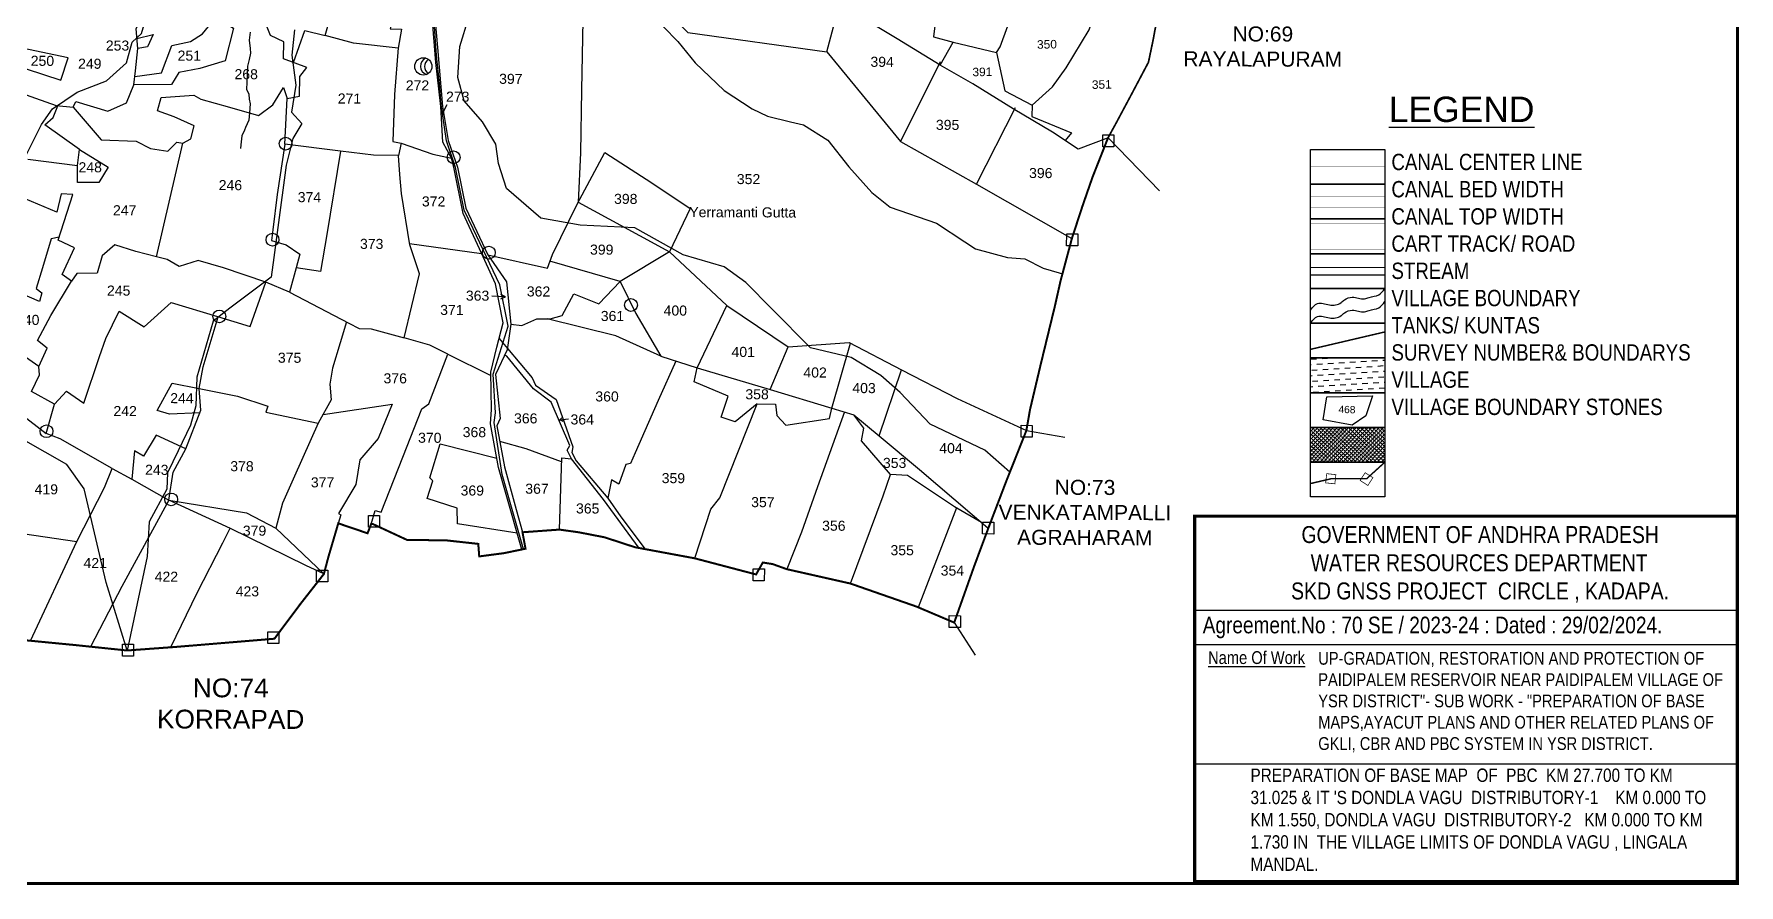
# Model space of a CAD drawing. Header units: millimetres. Extents: x 195514 to 200740, y 1600994 to 1606027.
# Drawn here: x 197362 to 200740, y 1600994 to 1602681 of the extents above; entities that cross this region are included whole.
import ezdxf
from ezdxf.enums import TextEntityAlignment as Align

# ---------------------------------------------------------------- set-up
doc = ezdxf.new("R2010")
doc.units = ezdxf.units.MM
doc.linetypes.add('ACAD_ISO02W100', pattern=[15, 12, -3])
doc.linetypes.add('HIDDEN2', pattern=[0.1875, 0.125, -0.0625])
for name, color, linetype in [('BOUNDRY STONES', 240, 'Continuous'), ('CANAL1', 7, 'Continuous'), ('DIMENSION', 1, 'Continuous'), ('FRAME 025', 7, 'Continuous'), ('PAPER SIZE', 5, 'Continuous'), ('PLOT NO', 7, 'Continuous'), ('PLOTS', 7, 'Continuous'), ('PLOTS NO', 7, 'Continuous'), ('ROADS', 1, 'Continuous'), ('STREAMS', 4, 'Continuous'), ('TABLE', 7, 'Continuous'), ('tank', 4, 'Continuous'), ('TITLEBLOCK', 7, 'Continuous'), ('VILLAGE', 7, 'Continuous'), ('VILLAGE BOUNDRY', 5, 'Continuous'), ('VILLAGE STONES', 240, 'Continuous'), ('wells', 7, 'Continuous')]:
    doc.layers.add(name, color=color, linetype=linetype)
doc.styles.add('A', font='arial.ttf')
doc.styles.add('ARIALN', font='ARIALN.TTF')
doc.styles.get("Standard").update_dxf_attribs({"font": 'arial.ttf'})
doc.linetypes.add('DOTS', pattern='A,1e-06,-3,["●",Standard,S=3,R=0,X=-1.25,Y=-1.25],-3', length=6.000001)

msp = doc.modelspace()

# ---------------------------------------------------------------- hatches: boundary and pattern name
at = {"layer": 'tank'}
h = msp.add_hatch(dxfattribs=at)
h.set_pattern_fill('DASH', color=256, scale=87.483662, angle=3.5405, style=0)
h.set_pattern_definition([(3.5405362, (-356872.482, 380103.782), (10.23927005, 11.58990176), [10.93545779, -10.93545779])])
h.paths.add_polyline_path([(199891.2, 1602038.7), (200038.1, 1602038.7), (200038.1, 1601969.8), (199891.2, 1601969.8)])
at = {"layer": 'VILLAGE', "linetype": 'Continuous'}
h = msp.add_hatch(dxfattribs=at)
h.set_pattern_fill('SACNCR', color=256, scale=58.759845, angle=1.5303, style=0)
h.set_pattern_definition([(46.53031993, (-356872.4823, 380103.7823), (-3.997901602, 3.789848172), []), (46.53031993, (-356868.5884, 380103.8863), (-3.997901602, 3.789848172), [0, -5.508735462])])
h.paths.add_polyline_path([(199891.2, 1601900.9), (200038.1, 1601900.9), (200038.1, 1601832), (199891.2, 1601832)])

# ---------------------------------------------------------------- linework, layer by layer
at = {"color": 5, "const_width": 5.6}
msp.add_lwpolyline([(195516.9, 1605567.9), (200737, 1605567.9), (200737, 1600997.2), (195516.9, 1600997.2)], close=True, dxfattribs=at)
at = {"layer": 'BOUNDRY STONES'}
for points in [[(199479.5, 1602480.8), (199501.6, 1602480.7), (199501.6, 1602457.4), (199479.5, 1602457.4)], [(199407.9, 1602284.7), (199430, 1602284.6), (199429.9, 1602261.2), (199407.8, 1602261.3)], [(199317.6, 1601905.3), (199339.7, 1601905.2), (199339.6, 1601881.8), (199317.5, 1601881.9)], [(198024.3, 1601726.8), (198046.4, 1601726.7), (198046.3, 1601703.4), (198024.2, 1601703.4)], [(199241.3, 1601713.3), (199263.4, 1601713.2), (199263.4, 1601689.8), (199241.3, 1601689.9)], [(198786.7, 1601620.6), (198808.8, 1601620.5), (198808.7, 1601597.2), (198786.6, 1601597.2)], [(197921.6, 1601618.5), (197943.7, 1601618.4), (197943.7, 1601595.1), (197921.6, 1601595.1)], [(199175.3, 1601528.1), (199197.4, 1601528), (199197.3, 1601504.6), (199175.2, 1601504.7)], [(197825, 1601496.1), (197847.1, 1601496.1), (197847, 1601472.7), (197824.9, 1601472.8)], [(197537, 1601471.4), (197559.1, 1601471.3), (197559, 1601447.9), (197536.9, 1601448)]]:
    msp.add_lwpolyline(points, close=True, dxfattribs=at)
at = {"layer": 'BOUNDRY STONES', "color": 1}
msp.add_lwpolyline([(199489.8, 1602475.1), (199592, 1602370)], dxfattribs=at)
at = {"layer": 'BOUNDRY STONES'}
for points in [[(199328, 1601894.9), (199404.3, 1601881.8)], [(199185, 1601514.3), (199226.4, 1601449.5)]]:
    msp.add_lwpolyline(points, dxfattribs=at)
for centre in [(197860.2, 1602463.6), (198193.1, 1602436.3), (197834.3, 1602273.1), (198262.9, 1602247.5), (197729, 1602121.1), (198544.6, 1602143.6), (197386.5, 1601893.5), (197633.5, 1601758.4)]:
    msp.add_circle(centre, 12.7, dxfattribs=at)
at = {"layer": 'CANAL1', "color": 1, "linetype": 'HIDDEN2', "ltscale": 100, "const_width": 0.72, "elevation": 0.8}
msp.add_lwpolyline([(199891.2, 1602417.5), (200038.1, 1602417.5)], dxfattribs=at)
at = {"layer": 'CANAL1', "color": 5, "ltscale": 100, "const_width": 0.72, "elevation": 0.8}
for points in [[(200038.1, 1602359.4), (199891.2, 1602359.4)], [(200038.1, 1602337.8), (199891.2, 1602337.8)]]:
    msp.add_lwpolyline(points, dxfattribs=at)
at = {"layer": 'CANAL1', "color": 1, "ltscale": 100, "const_width": 0.72, "elevation": 0.8}
for points in [[(200038.1, 1602305), (199891.2, 1602305)], [(200038.1, 1602254.6), (199891.2, 1602254.6)]]:
    msp.add_lwpolyline(points, dxfattribs=at)
at = {"layer": 'FRAME 025', "lineweight": -3, "elevation": 4.6}
for points in [[(199661.6, 1601538.6), (200736.3, 1601538.6)], [(199662.1, 1601471.1), (200736.9, 1601471.1)], [(199663.5, 1601234.1), (200738.2, 1601234.1)]]:
    msp.add_lwpolyline(points, dxfattribs=at)
at = {"layer": 'PAPER SIZE', "color": 5, "const_width": 6.4, "elevation": 4.6}
msp.add_lwpolyline([(200736.3, 1601000.7), (199661.6, 1601000.7), (199661.6, 1601725.3), (200736.3, 1601725.3)], close=True, dxfattribs=at)
at = {"layer": 'PLOT NO', "elevation": 0.8}
for points in [[(199891.2, 1602452), (200038.1, 1602452), (200038.1, 1602383.1), (199891.2, 1602383.1)], [(199891.2, 1602383.1), (200038.1, 1602383.1), (200038.1, 1602314.2), (199891.2, 1602314.2)], [(199891.2, 1602314.2), (200038.1, 1602314.2), (200038.1, 1602245.3), (199891.2, 1602245.3)], [(199891.2, 1602245.3), (200038.1, 1602245.3), (200038.1, 1602176.4), (199891.2, 1602176.4)], [(199891.2, 1602176.4), (200038.1, 1602176.4), (200038.1, 1602107.6), (199891.2, 1602107.6)], [(199891.2, 1602107.6), (200038.1, 1602107.6), (200038.1, 1602038.7), (199891.2, 1602038.7)], [(199891.2, 1602038.7), (200038.1, 1602038.7), (200038.1, 1601969.8), (199891.2, 1601969.8)], [(199891.2, 1601969.8), (200038.1, 1601969.8), (200038.1, 1601900.9), (199891.2, 1601900.9)], [(199891.2, 1601900.9), (200038.1, 1601900.9), (200038.1, 1601832), (199891.2, 1601832)], [(199891.2, 1601832), (200038.1, 1601832), (200038.1, 1601763.2), (199891.2, 1601763.2)]]:
    msp.add_lwpolyline(points, close=True, dxfattribs=at)
msp.add_lwpolyline([(199915.8, 1601916.3), (199923.4, 1601961.7), (200014, 1601963.7), (200000.9, 1601923.9), (199973.6, 1601905.7), (199915.8, 1601916.3)], dxfattribs=at)
at = {"layer": 'PLOT NO', "color": 4}
for points in [[(199891.2, 1602133.8, 0.8), (199904.7, 1602146.8, 0.8), (199928.3, 1602144.1, 0.8), (199951.4, 1602148.4, 0.8), (199958.1, 1602153.9, 0.8), (199973.7, 1602159.2, 0.8), (199985.9, 1602157.2, 0.8), (199998, 1602155.9, 0.8), (200007.2, 1602158.9, 0.8), (200026.2, 1602164, 0.8), (200038.1, 1602176.4, 0.8)], [(199891.2, 1602108, 0.8), (199904.7, 1602121, 0.8), (199928.3, 1602118.3, 0.8), (199951.4, 1602122.6, 0.8), (199958.1, 1602128.1, 0.8), (199973.7, 1602133.4, 0.8), (199985.9, 1602131.4, 0.8), (199998, 1602130.1, 0.8), (200007.2, 1602133.1, 0.8), (200026.2, 1602138.2, 0.8), (200038.1, 1602150.6, 0.8)]]:
    msp.add_spline(points, degree=3, dxfattribs=at)
at = {"layer": 'PLOTS'}
for points in [[(198461.9, 1603013.2), (198461.7, 1602954.3), (198454.9, 1602816.2), (198449.5, 1602708.4), (198446.7, 1602569.3), (198444.3, 1602445.3), (198440.2, 1602347.5), (198561.3, 1602281.7), (198620.6, 1602249.2), (198734.6, 1602142.7), (198856.2, 1602060.9), (198977, 1602069.2), (199080.7, 1602015.5), (199191, 1601958.2), (199328, 1601894.9)], [(197876.2, 1602624.1), (197898.3, 1602688), (197938.9, 1602677.9), (197968.1, 1602782.5), (197997.8, 1602888.6), (198007.5, 1602923.1), (197967.8, 1602938.3), (197930.2, 1602968.8), (197903.3, 1603001.9)], [(198601.4, 1602939), (198545.5, 1602793.9), (198657.1, 1602683.7), (198932.7, 1602645.6), (199078.3, 1602467.8), (199229.2, 1602383.4), (199418.2, 1602275.6)], [(198007.5, 1602923.1), (198086.2, 1602893.1), (198151.3, 1602864.8), (198205.4, 1602836.7), (198190.1, 1602801), (198140.7, 1602805.8), (198118.1, 1602757), (198099, 1602716.1), (198075.4, 1602721), (198067.6, 1602691.3), (198089.6, 1602690.6), (198083.1, 1602652.5), (197995, 1602662.8), (197938.9, 1602677.9)], [(199339.8, 1602539.5), (199379.8, 1602576), (199407, 1602614.1), (199452.7, 1602689), (199477.8, 1602761.7), (199359.4, 1602813.1), (199393.7, 1602881.7)], [(198873.3, 1602815.8), (199024.1, 1602777.5), (199152.8, 1602744.4), (199144.2, 1602675.5), (199183, 1602664.7), (199268.9, 1602644.4), (199276.2, 1602655.6), (199291.3, 1602696.8), (199174.3, 1602730.6), (199175, 1602739.4), (199152.8, 1602744.4)], [(198089.1, 1602464.7), (198152.1, 1602442.6), (198188.7, 1602434.9), (198171.9, 1602466.3), (198167.7, 1602537), (198157.7, 1602624.6), (198150.9, 1602715.2), (198147.8, 1602756), (198118.1, 1602757)], [(198147.8, 1602756), (198152.1, 1602758.2), (198161, 1602654), (198171.1, 1602536.9), (198182.6, 1602469.7), (198200.7, 1602417.1), (198217.1, 1602335.5), (198261.1, 1602242.9), (198297.6, 1602189.6), (198306.6, 1602105.5), (198299.3, 1602054.9), (198275.9, 1602006.2), (198285.4, 1601918.9), (198278.5, 1601904.2), (198294.1, 1601823.1), (198316.8, 1601738.2), (198329.6, 1601693.3)], [(198932.7, 1602645.6), (198959.5, 1602747)], [(197195, 1602620.3), (197208.6, 1602595.7), (197314.4, 1602571.2), (197405.9, 1602539.1), (197439, 1602536.1), (197444.6, 1602546.9), (197507.8, 1602528.2), (197545.3, 1602544.2), (197559.6, 1602579.8), (197562.7, 1602607.6), (197567.7, 1602652.4), (197564, 1602691.4), (197573.2, 1602712.5)], [(197439, 1602536.1), (197494.7, 1602471.2), (197564.1, 1602468.5), (197592.8, 1602454), (197626.7, 1602448.4), (197644.5, 1602466.5), (197656.5, 1602464.6), (197672.8, 1602473.2), (197678.9, 1602499.1), (197639.4, 1602516.6), (197606.7, 1602528.6), (197614, 1602555.2), (197678.7, 1602559.5), (197692.5, 1602551.6), (197749.4, 1602535.7), (197806.5, 1602519.6), (197834.9, 1602540.6), (197856.2, 1602574.6), (197863.5, 1602553), (197887.7, 1602557.5), (197888.7, 1602596.3), (197902.2, 1602614.2), (197856, 1602631.8), (197856.8, 1602665.1), (197830.2, 1602678), (197815.3, 1602715.3)], [(197561.5, 1602596.9), (197614.2, 1602604.1), (197634.7, 1602658.3), (197671.9, 1602665.9), (197695.7, 1602681.3), (197722.3, 1602713.3), (197757.1, 1602692.1), (197740.2, 1602627.6), (197690.1, 1602612.4), (197648.9, 1602604.6), (197634, 1602580.5), (197559.6, 1602579.8)], [(199489.8, 1602475.1), (199430.3, 1602452.7), (199379.8, 1602486.6), (199302.1, 1602532.7), (199222.1, 1602581.9), (199157.3, 1602619.3), (199072, 1602671.4), (198999.2, 1602715.1)], [(197565.8, 1602671.9), (197598, 1602680), (197586.4, 1602655.6), (197567.7, 1602652.4)], [(197312, 1602623.1), (197415.1, 1602589.4), (197429.6, 1602633.7), (197325.7, 1602655.7), (197312, 1602623.1)], [(198083.2, 1602653.3), (198076, 1602560.9), (198072.8, 1602468.1), (198089.1, 1602464.7), (198083.9, 1602440), (198034.5, 1602440.4), (197968.7, 1602448.7), (197859, 1602462.4), (197863.5, 1602553)], [(199157.3, 1602619.3), (199183, 1602664.7)], [(199268.9, 1602644.4), (199285.1, 1602568.5), (199339.8, 1602539.5), (199338.8, 1602517.6)], [(199157.4, 1602625.4), (199078.3, 1602467.8)], [(197451.8, 1602451.8), (197383.4, 1602500.8), (197399.8, 1602515.5), (197409.2, 1602538.8)], [(199229.2, 1602383.4), (199306.7, 1602535.4)], [(199338.8, 1602517.6), (199417.4, 1602485.2), (199405.1, 1602469.7)], [(197604.5, 1602239.2), (197656.5, 1602464.6)], [(197859, 1602462.4), (197843.7, 1602362.9), (197834.9, 1602292.4), (197832.4, 1602271.9), (197861.1, 1602263), (197888.2, 1602244.8), (197881.1, 1602217.7), (197868.2, 1602169), (197821.3, 1602188.9), (197737.4, 1602217.7), (197687, 1602231.7), (197649.2, 1602219.9), (197625.3, 1602233.7), (197604.5, 1602239.2), (197563.7, 1602250), (197521.6, 1602263.3), (197496.6, 1602241), (197487.2, 1602206.9), (197446.3, 1602205.9), (197436, 1602191.2), (197417.6, 1602204.1), (197442.1, 1602257.2), (197409.6, 1602272.2), (197438.6, 1602362.9), (197415.3, 1602363.8), (197406.8, 1602327.7), (197318.9, 1602364.4)], [(197349.7, 1602433.1), (197447.7, 1602420.4), (197451.8, 1602451.8), (197508.9, 1602417.1), (197490.4, 1602386.7), (197448.1, 1602386.5), (197447.7, 1602420.4)], [(197868.2, 1602169), (197985.5, 1602108), (198006.2, 1602097), (198029.8, 1602096.7), (198095.3, 1602078.5), (198125.4, 1602205.8), (198106.3, 1602263), (198090, 1602364.8), (198086.6, 1602402.5), (198083.9, 1602440)], [(197968.7, 1602448.7), (197942, 1602283.5), (197929.2, 1602210.1), (197881.1, 1602217.7)], [(198328.5, 1601659.2), (198295.9, 1601772.6), (198281.8, 1601821.5), (198266.2, 1601908.5), (198268.2, 1601936.4), (198266.9, 1602010.4), (198279.1, 1602060), (198291, 1602108.5), (198276, 1602185.5), (198244.2, 1602254.9), (198212.2, 1602324.8), (198193.3, 1602417), (198188.7, 1602434.9)], [(198261.1, 1602242.9), (198378.9, 1602216.9), (198389.3, 1602244.1), (198438.2, 1602343.8), (198492.7, 1602446), (198585.6, 1602386), (198661.9, 1602335), (198620.6, 1602249.2), (198523.1, 1602190.2), (198384.1, 1602230.5)], [(197411.4, 1602278), (197395.7, 1602275), (197378.4, 1602217.1), (197366.3, 1602176.6), (197377.2, 1602167.7), (197372.3, 1602150.8), (197333.1, 1602167.8)], [(198105.9, 1602265.7), (198248.4, 1602245.7)], [(196975, 1602202.9), (197107.7, 1602103.2), (197224.6, 1602020.6), (197240, 1602001.8), (197335.5, 1601927.9), (197385.8, 1601888.9), (197402.3, 1601947), (197356.6, 1601972.1), (197372.6, 1602005.4), (197371.6, 1602022), (197289.2, 1602078.4), (197333.1, 1602167.8), (197269, 1602186.6), (197241.4, 1602194.7), (197238.3, 1602184.2), (197216, 1602181.3), (197159, 1602201.1)], [(197371.6, 1602022), (197387.6, 1602057.9), (197368.7, 1602073.2), (197395.3, 1602123.2), (197436, 1602191.2)], [(197402.3, 1601947), (197425.9, 1601973.2), (197460.5, 1601949.5), (197491.7, 1602041.5), (197503.8, 1602077.2), (197530.2, 1602131.4), (197580, 1602100.5), (197633.6, 1602148.6), (197725.1, 1602120.9), (197790.2, 1602101.2), (197821.3, 1602188.9)], [(198306.6, 1602105.5), (198328.3, 1602103.1), (198357.9, 1602116.2), (198384.3, 1602116.3), (198408.3, 1602123), (198431.1, 1602165.7), (198481.2, 1602146.1), (198523.1, 1602190.2), (198554.1, 1602127.1), (198603.7, 1602042.3), (198514.8, 1602082.3), (198378.6, 1602116.2)], [(198603.7, 1602042.3), (198675.9, 1602019.1), (198734.6, 1602142.7)], [(197629.1, 1601756.6), (197637.7, 1601812.5), (197662.7, 1601858.9), (197692.1, 1601935), (197689.3, 1601978.4), (197696.9, 1602020.9), (197726.9, 1602120.3)], [(197981.1, 1602110.2), (197968.5, 1602069), (197953.4, 1602018.4), (197947.8, 1601987), (197950.8, 1601955.9), (197924.8, 1601909.6), (197878, 1601804.6), (197854, 1601750.8), (197840.7, 1601701.7), (197936.1, 1601610.6), (197900.2, 1601627.3), (197750.8, 1601701), (197629.1, 1601756.6), (197782.5, 1601732), (197840.7, 1601701.7)], [(198181.7, 1602046.5), (198146.3, 1602064.1), (198095.3, 1602078.5)], [(198283.3, 1602077.1), (198299.7, 1602057.8), (198348.9, 1601999.4), (198355.4, 1601984.8), (198396.3, 1601956.5), (198429.2, 1601862.5), (198427.1, 1601851.2), (198436, 1601834.7), (198499, 1601760.8)], [(198675.9, 1602019.1), (198820.2, 1601976.4), (198856.2, 1602060.9)], [(198820.2, 1601976.4), (198942.8, 1601939.3), (198979.8, 1602067.8)], [(198029.7, 1601709.5), (198037.7, 1601736.6), (198049.8, 1601733), (198092.5, 1601842), (198130.1, 1601938.2), (198143.8, 1601947.8), (198181.7, 1602046.5), (198267, 1602004)], [(198560.7, 1601662.1), (198490.4, 1601758.3), (198426.5, 1601838.6), (198418.3, 1601855.9), (198423.1, 1601865.1), (198386.5, 1601951.4), (198351.3, 1601977.6), (198298.9, 1602042.3), (198294.3, 1602044.5)], [(198633.6, 1602032.7), (198598.7, 1601954.3), (198552.6, 1601850.8), (198543.3, 1601829.9), (198534.3, 1601827.5), (198520.2, 1601788.7), (198506, 1601797.3), (198499, 1601760.8), (198524.5, 1601723.6), (198572.4, 1601659.9)], [(198794.6, 1601947.8), (198751.1, 1601912.4), (198723.5, 1601921.4), (198737.1, 1601963.2), (198669.6, 1601991.7), (198675.9, 1602019.1)], [(198942.8, 1601939.3), (198986.4, 1601926.2), (199036.6, 1601884.3), (199080.7, 1602015.5)], [(197690.1, 1601929.7), (197630.3, 1601927.7), (197605.6, 1601934.6), (197635.8, 1601989.1), (197689.3, 1601978.4), (197765, 1601963.2), (197824.8, 1601943.3), (197820.9, 1601931.5), (197924.8, 1601909.6)], [(197934.5, 1601927), (198071.6, 1601947), (198043.5, 1601879.4), (198007.3, 1601836.9), (197999.2, 1601787.9), (197964.9, 1601730.5), (197969.8, 1601727.6), (197964.6, 1601711)], [(198670.8, 1601641.7), (198702.6, 1601739.1), (198720.5, 1601761.8), (198794.6, 1601947.8), (198831.1, 1601947.1), (198833.7, 1601924.6), (198851.2, 1601905.5), (198937.6, 1601919.1), (198942.8, 1601939.3)], [(198967.5, 1601931.9), (198914.4, 1601783.1), (198882.4, 1601693.6), (198853.1, 1601620.2)], [(199239, 1601712.7), (199185.3, 1601743.7), (199092.2, 1601805.6), (199058.9, 1601807.8), (199001.2, 1601874.6), (199005.8, 1601899.4), (198986.4, 1601926.2)], [(197516.9, 1601819.6), (197413.9, 1601878.5), (197385.8, 1601888.9)], [(197662.7, 1601858.9), (197603.5, 1601885.6), (197578.6, 1601844.2), (197560.8, 1601854.9), (197555.6, 1601798.3), (197629.1, 1601756.6), (197535.7, 1601585.5), (197473.8, 1601466.5)], [(198319.2, 1601691.6), (198200.9, 1601710.3), (198200.1, 1601741.2), (198140.6, 1601759.9), (198151.8, 1601795.4), (198146, 1601801.2), (198166.8, 1601868.4), (198278.5, 1601839.9)], [(198407.2, 1601832.6), (198337.1, 1601858.7), (198284.4, 1601873.5)], [(199036.6, 1601884.3), (199116.5, 1601817.6), (199220.6, 1601728.5), (199242.2, 1601709.9), (199252.5, 1601701.1)], [(198402.8, 1601698.6), (198407.4, 1601841), (198426.5, 1601838.6)], [(197354.8, 1601478.3), (197446.4, 1601675), (197501.1, 1601781.8), (197516.9, 1601819.6), (197555.6, 1601798.3)], [(198979.3, 1601591.7), (199044.5, 1601765.6), (199058.9, 1601807.8)], [(196922.8, 1601771.1), (197086.4, 1601746), (197119.1, 1601738.1), (197144.3, 1601721.3), (197275.3, 1601699.9), (197446.4, 1601675)], [(199189.3, 1601741.4), (199113.7, 1601544.5)], [(197632.6, 1601465.3), (197685.2, 1601573.1), (197736.2, 1601672.2), (197750.5, 1601701.1)]]:
    msp.add_lwpolyline(points, dxfattribs=at)
at = {"layer": 'PLOTS NO'}
for points in [[(198170.6, 1602521.7), (198180.6, 1602541.1)], [(198169.8, 1602525.7), (198170.6, 1602521.7), (198174.7, 1602523.6)], [(198296.2, 1602159.7), (198269, 1602161.1)], [(198286.4, 1602155.8), (198296.2, 1602159.7), (198286.5, 1602164.8)], [(198409.9, 1601912.7), (198403.5, 1601916.2), (198407.6, 1601920.4)], [(198403.5, 1601916.2), (198421, 1601918.1)]]:
    msp.add_lwpolyline(points, dxfattribs=at)
at = {"layer": 'ROADS'}
for points in [[(197341.4, 1602431.3), (197376.3, 1602501.8), (197398.6, 1602532.3), (197447, 1602565.8), (197505.5, 1602588.2), (197545.3, 1602623.7), (197556.1, 1602664.8), (197574.4, 1602681.7), (197585.9, 1602719.8), (197624.6, 1602771.3), (197655.1, 1602792.2), (197688.8, 1602800.2), (197720.9, 1602826.4), (197759.2, 1602830.5), (197786.2, 1602903.6), (197839.2, 1602986.2), (197861.4, 1603043.1), (197873.8, 1603066.5)], [(198331.9, 1601659.9), (198289.3, 1601807.9), (198273.7, 1601911), (198276.4, 1601929.8), (198271.8, 1602006.6), (198301, 1602101.5), (198285, 1602184), (198232, 1602294.7), (198214.3, 1602331.8), (198196.7, 1602416.5), (198178.8, 1602469.4), (198168.8, 1602540.8), (198164.9, 1602582.6), (198159.4, 1602638.2), (198155, 1602696), (198153.1, 1602721.8), (198150, 1602757.1)], [(199295.4, 1601812.6), (199246, 1601856), (199137.5, 1601907.3), (199077.7, 1601970.4), (199039.9, 1602004.3), (198981, 1602039.4), (198900.4, 1602059.1), (198824.2, 1602135.8), (198772, 1602188.3), (198729.4, 1602219.6), (198648.2, 1602243.1), (198552.3, 1602296.7), (198443.7, 1602302.2), (198365.8, 1602315.9), (198298.1, 1602374.7), (198282, 1602424.3), (198276.8, 1602462.5), (198250.4, 1602506.7), (198213.9, 1602548.2), (198201.3, 1602594.9), (198205.7, 1602656), (198223.1, 1602714.4)], [(198580.6, 1602723.9), (198637.2, 1602666.1), (198671.8, 1602624), (198729.3, 1602568.8), (198785, 1602532.7), (198814.9, 1602518.3), (198860.8, 1602507), (198886.1, 1602500.7), (198934.4, 1602470.6), (198976, 1602417.3), (199022.1, 1602367), (199058.3, 1602337.9), (199150.1, 1602306.2), (199206, 1602269.1), (199227.4, 1602254.9), (199290.8, 1602238.1), (199325.2, 1602235.4), (199361.5, 1602216.5), (199393.3, 1602207.2), (199399.4, 1602205.4)], [(197877.6, 1602689), (197872.6, 1602638.6), (197880.4, 1602579.6), (197871.9, 1602525.6), (197892.6, 1602503.5), (197874.5, 1602473.9), (197861.3, 1602420.8), (197844.6, 1602297.1), (197836.7, 1602238.2), (197831.4, 1602198.9), (197750, 1602137.4), (197716.5, 1602112), (197684.6, 1602000.7), (197682.5, 1601944.1), (197671.7, 1601905.3), (197647.4, 1601854.8), (197626.5, 1601811.4), (197624.9, 1601778.4), (197589.7, 1601713.9), (197586.2, 1601645.5), (197546.1, 1601459), (197504.6, 1601594), (197460.8, 1601779.4), (197426.9, 1601827.5), (197341, 1601876.3)]]:
    msp.add_lwpolyline(points, dxfattribs=at)
at = {"layer": 'ROADS', "ltscale": 0.15, "const_width": 1.44, "elevation": 0.8}
msp.add_lwpolyline([(199891.2, 1602218.1), (200038.1, 1602218.1)], dxfattribs=at)
at = {"layer": 'ROADS', "linetype": 'DOTS', "ltscale": 0.5, "elevation": 0.8}
msp.add_lwpolyline([(199891.2, 1602203.7), (200038.1, 1602203.7)], dxfattribs=at)
at = {"layer": 'STREAMS'}
msp.add_lwpolyline([(197790, 1602684.2), (197788.2, 1602668.6), (197789.9, 1602651.9), (197790.8, 1602642.8), (197787.8, 1602630.6), (197784.6, 1602617), (197783.5, 1602584.6), (197783, 1602571.8), (197787.4, 1602561.8), (197788, 1602551.8), (197790.2, 1602542.6), (197788.7, 1602524.6), (197787.6, 1602510.2), (197781, 1602495.5), (197778.5, 1602490), (197773.4, 1602478.7), (197771.4, 1602461.4), (197770.6, 1602454.2)], dxfattribs=at)
at = {"layer": 'VILLAGE BOUNDRY'}
for points, const_width in [([(199588.9, 1602721.9), (199579.2, 1602669.3), (199569.9, 1602624.9), (199536.8, 1602562.3), (199507.2, 1602506.9), (199489.8, 1602475.1)], 3.38), ([(199489.8, 1602475.1), (199489.8, 1602475.1), (199459, 1602397), (199438.8, 1602338.8), (199418.2, 1602275.6), (199395.7, 1602191.5), (199384.7, 1602142.4), (199355.7, 1602023.1), (199335.2, 1601936.3), (199328, 1601894.9), (199288, 1601794.1), (199253.4, 1601703.5), (199224.6, 1601626.1), (199185, 1601514.3), (199110.3, 1601546), (198979.3, 1601591.7), (198853.1, 1601620.2), (198825.2, 1601630.3), (198805.8, 1601633.3), (198792.4, 1601609.7), (198670.8, 1601641.7), (198552.6, 1601663.6), (198492.3, 1601683.3), (198441.4, 1601693.2), (198402.8, 1601698.6), (198329.6, 1601693.3), (198335.6, 1601660.7), (198292.4, 1601651.8), (198247.3, 1601645.9), (198243.9, 1601645.7), (198242, 1601670.3), (198179.8, 1601677.1), (198100.5, 1601678.3), (198032.9, 1601709.7), (198029.7, 1601709.5), (198022.6, 1601691.3), (197964.6, 1601711), (197945, 1601644.3), (197936.1, 1601610.6), (197889.5, 1601551.1), (197838.1, 1601482.3), (197644.5, 1601466.2), (197546.1, 1601459), (197443.6, 1601469.7), (197283.1, 1601485.2)], 3.99)]:
    msp.add_lwpolyline(points, dxfattribs=dict(at, const_width=const_width))
at = {"layer": 'VILLAGE BOUNDRY', "linetype": 'ACAD_ISO02W100', "ltscale": 2, "const_width": 2.88, "elevation": 0.8}
for points in [[(199891.2, 1602055.9), (200038.1, 1602090.3)], [(199891.2, 1601789.9), (199931.8, 1601799.4), (200002.1, 1601799.4), (200038.1, 1601832)]]:
    msp.add_lwpolyline(points, dxfattribs=at)
at = {"layer": 'VILLAGE STONES', "const_width": 1.46, "elevation": 0.8}
for points in [[(199923, 1601809.5), (199941.2, 1601807.5), (199939.2, 1601789.3), (199921, 1601791.3)], [(199989.3, 1601796), (199999.3, 1601811.4), (200014.6, 1601801.5), (200004.7, 1601786.1)]]:
    msp.add_lwpolyline(points, close=True, dxfattribs=at)
at = {"layer": 'wells', "color": 0}
msp.add_circle((198133.2, 1602616.6), 17.1, dxfattribs=at)
for centre, start, end in [((198144.5, 1602616.9), 110.9588, 252.3821), ((198152.7, 1602616.6), 124.8827, 235.1463)]:
    msp.add_arc(centre, 17.1, start, end, dxfattribs=at)

# ---------------------------------------------------------------- texts
at = {"layer": 'DIMENSION', "attachment_point": 2, "rotation": 359.794}
for s, insert, char_height, width in [('NO:69\\PRAYALAPURAM ', (199796.6, 1602695.8), 29.795, 365.39), ('NO:73\\PVENKATAMPALLI\\PAGRAHARAM ', (199444.2, 1601797.2), 29.795, 365.39), ('NO:74\\PKORRAPAD ', (197751.7, 1601403.4), 37.24, 456.737)]:
    msp.add_mtext(s, dxfattribs=dict(at, insert=insert, char_height=char_height, width=width))
at = {"layer": 'PLOT NO'}
msp.add_text('468', height=14.4, rotation=358.6877, dxfattribs=at).set_placement((199963.2, 1601936.6, 0.8), align=Align.MIDDLE_CENTER)
at = {"layer": 'PLOTS NO'}
for s, height, rotation, p in [('253', 19.9, 359.794, (197504, 1602648.1)), ('350', 16.88, 1.0467, (199349.3, 1602651.6)), ('250', 19.9, 359.794, (197355.2, 1602617.8)), ('251', 19.9, 359.794, (197646.2, 1602628.1)), ('394', 19.9, 359.794, (199019, 1602615.8)), ('249', 19.9, 359.794, (197449, 1602612.1)), ('268', 19.9, 359.794, (197759, 1602591.3)), ('397', 19.9, 359.794, (198283.3, 1602582.1)), ('391', 16.88, 1.0467, (199221.3, 1602597)), ('272', 19.9, 359.794, (198098.3, 1602569.2)), ('273', 19.9, 359.794, (198178.1, 1602546.8)), ('351', 16.88, 1.0467, (199457.9, 1602572)), ('271', 19.9, 359.794, (197963.6, 1602543.1)), ('395', 19.9, 359.794, (199148.7, 1602490.9)), ('248', 19.9, 359.794, (197449.9, 1602406.8)), ('352', 19.9, 359.794, (198754.3, 1602383.4)), ('396', 19.9, 359.794, (199333.3, 1602395.4)), ('246', 19.9, 359.794, (197727.7, 1602371.4)), ('374', 19.9, 359.794, (197884.2, 1602347.6)), ('398', 19.9, 359.794, (198511, 1602344.2)), ('247', 19.9, 359.794, (197518.2, 1602321.6)), ('372', 19.9, 359.794, (198130.3, 1602339.1)), ('Yerramanti Gutta', 19.902, 359.794, (198660.1, 1602317.9)), ('373', 19.9, 359.794, (198007.6, 1602255)), ('399', 19.9, 359.794, (198463.4, 1602243.6)), ('245', 19.9, 359.794, (197506.3, 1602162.4)), ('363', 19.9, 359.794, (198217.4, 1602152.4)), ('362', 19.9, 359.794, (198338.2, 1602160.7)), ('371', 19.9, 359.794, (198166.5, 1602124.1)), ('361', 19.9, 359.794, (198484.7, 1602112.1)), ('400', 19.9, 359.794, (198609.2, 1602122.9)), ('240', 19.9, 359.794, (197326.1, 1602104.4)), ('401', 19.9, 359.794, (198743.7, 1602040.9)), ('375', 19.9, 359.794, (197845, 1602029.3)), ('376', 19.9, 359.794, (198054.2, 1601988.5)), ('402', 19.9, 359.794, (198886.2, 1602000.1)), ('244', 19.9, 359.794, (197631.6, 1601949.2)), ('360', 19.9, 359.794, (198473.9, 1601952.6)), ('358', 19.9, 359.794, (198771.2, 1601956.9)), ('403', 19.9, 359.794, (198983.1, 1601969.2)), ('242', 19.9, 359.794, (197519.1, 1601923.7)), ('366', 19.9, 359.794, (198312.8, 1601909.2)), ('364', 19.9, 359.794, (198424.8, 1601907)), ('370', 19.9, 359.794, (198122.7, 1601870.7)), ('368', 19.9, 359.794, (198211.1, 1601881.9)), ('404', 19.9, 359.794, (199155.4, 1601850.1)), ('243', 19.9, 359.794, (197581.8, 1601807.2)), ('378', 19.9, 359.794, (197750.6, 1601814.4)), ('353', 19.9, 359.794, (199043.8, 1601820.9)), ('419', 19.9, 359.794, (197362.9, 1601768.6)), ('377', 19.9, 359.794, (197910.3, 1601782.3)), ('367', 19.9, 359.794, (198335.1, 1601769.7)), ('359', 19.9, 359.794, (198605.4, 1601790.7)), ('369', 19.9, 359.794, (198206.9, 1601766.2)), ('357', 19.9, 359.794, (198782.7, 1601743.1)), ('365', 19.9, 359.794, (198435.6, 1601730.6)), ('379', 19.9, 359.794, (197775.5, 1601686.6)), ('356', 19.9, 359.794, (198923.3, 1601696.4)), ('355', 19.9, 359.794, (199058.7, 1601647.9)), ('421', 19.9, 359.794, (197459.8, 1601622.5)), ('354', 19.9, 359.794, (199158.2, 1601607.5)), ('422', 19.9, 359.794, (197600.8, 1601595.4)), ('423', 19.9, 359.794, (197761.3, 1601566.4))]:
    msp.add_text(s, height=height, rotation=rotation, dxfattribs=at).set_placement(p)
at = {"layer": 'TABLE', "extrusion": (0.000201441, 0.004807, 0.999988), "style": 'A'}
msp.add_text('%%ULEGEND', height=50.2, rotation=359.9999, dxfattribs=at).set_placement((200190.5, 1602512.9, 7744.1), align=Align.MIDDLE)
at = {"layer": 'TITLEBLOCK', "extrusion": (0.000201441, 0.004807, 0.999988), "style": 'ARIALN'}
msp.add_text('%%UName Of Work', height=25.347, rotation=359.9999, dxfattribs=at).set_placement((199688.1, 1601413.5, 7739.7))
at = {"layer": 'TITLEBLOCK', "extrusion": (0.000201441, 0.004807, 0.999988), "attachment_point": 1, "text_direction": (1, -1e-06, -0.000201), "style": 'ARIALN'}
for s, insert, char_height, width in [('CANAL CENTER LINE \\PCANAL BED WIDTH {\\H1.52882x; }\\PCANAL TOP WIDTH {\\H1.35255x; }\\PCART TRACK/ ROAD{\\H1.4113x; }\\PSTREAM {\\H1.39172x; }\\PVILLAGE BOUNDARY{\\H1.39825x; }\\PTANKS/ KUNTAS{\\H1.39607x; }\\PSURVEY NUMBER& BOUNDARYS{\\H1.3968x; }\\PVILLAGE{\\H1.39655x; }\\PVILLAGE BOUNDARY STONES{\\H1.39664x; }', (200051.3, 1602443.4, 0.8), 32.352, 678.298), ('\\pi43.85766;GOVERNMENT OF ANDHRA PRADESH  \\P\\pi62.09279;WATER RESOURCES DEPARTMENT      \\P\\pi23.35885;SKD GNSS PROJECT  CIRCLE , KADAPA.', (199829.2, 1601705.5, -0.6), 33.521, 790.597), ('Agreement.No : 70 SE / 2023-24 : Dated : 29/02/2024.', (199677.4, 1601526, -1.5), 32.952, 1063.637), ('UP-GRADATION, RESTORATION AND PROTECTION OF PAIDIPALEM RESERVOIR NEAR PAIDIPALEM VILLAGE OF YSR DISTRICT"- SUB WORK - "PREPARATION OF BASE MAPS,AYACUT PLANS AND OTHER RELATED PLANS OF GKLI, CBR AND PBC SYSTEM IN YSR DISTRICT.', (199906.3, 1601456.2, -0.8), 25.3474, 818.182), ("PREPARATION OF BASE MAP  OF  {\\C1;PBC}  KM {\\C0;27.700} TO KM {\\C0;31.025} & IT 'S {\\C1;DONDLA VAGU  DISTRIBUTORY-1   } KM 0.000 TO KM 1.550, {\\C1;DONDLA VAGU  DISTRIBUTORY-2  } KM 0.000 TO KM 1.730 IN  THE VILLAGE LIMITS OF {\\C1;DONDLA VAGU , LINGALA\\C5; } MANDAL.", (199772.1, 1601225, 0.7), 26.4419, 920.889)]:
    msp.add_mtext(s, dxfattribs=dict(at, insert=insert, char_height=char_height, width=width))

doc.saveas('drawing.dxf')
